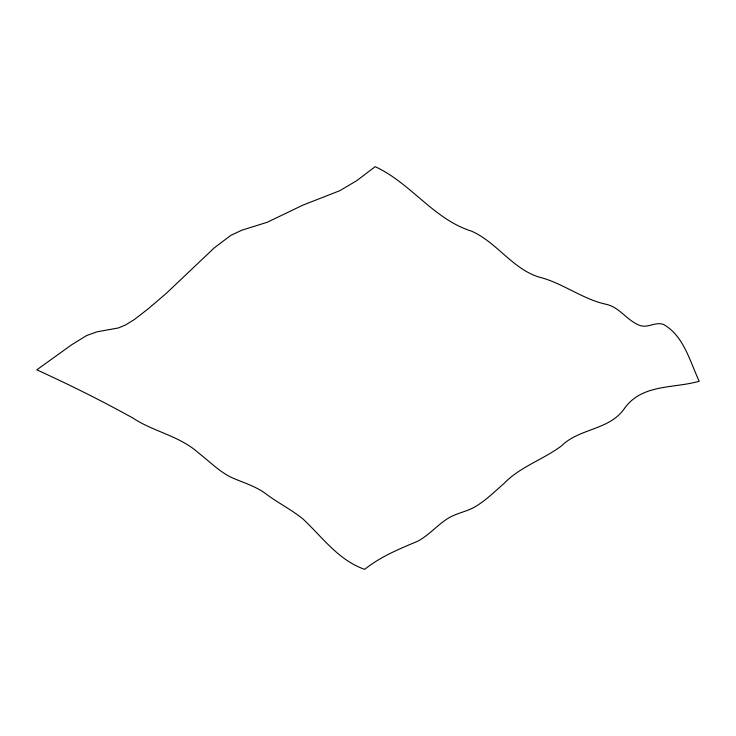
<?xml version="1.0" encoding="UTF-8"?>
<svg xmlns="http://www.w3.org/2000/svg" width="736" height="736" viewBox="0 0 736 736"><rect width="100%" height="100%" fill="white"/><g stroke="black" fill="none" stroke-linecap="round" stroke-linejoin="round"><path stroke-width="1.1" d="M624.524 408.37C609.38 430.422 579.582 427.975 561.375 445.979C542.901 459.761 519.993 466.744 503.746 483.727C494.813 491.464 486.34 499.891 476.22 506.11C467.572 511.529 457.12 512.918 448.362 518.126C437.377 524.915 429.042 535.33 417.496 541.319C399.105 549.038 380.42 556.683 364.706 569.342C338.496 560.317 322.359 537.114 302.984 518.99C291.447 509.634 278.052 502.955 266.165 494.049C255.585 485.981 242.641 482.54 230.718 477.121C218.702 471.04 209.236 461.214 198.674 453.072C179.722 435.887 153.603 431.82 132.728 417.938C101.467 400.632 69.331 384.652 36.8 369.831L71.622 344.798L86.59 335.57L96.894 331.853L118.57 327.916L125.552 324.962L134.338 319.553L148.552 308.54L166.557 293.112L214.231 247.903L230.791 235.4L241.794 230.212L267.223 222.272L302.901 205.132L339.885 190.661L357.015 180.495L375.158 166.658C410.854 183.034 433.504 219.254 471.675 231.214C496.671 242.319 511.906 268.198 538.43 276.911C562.516 282.734 582.176 299.175 606.363 304.336C620.154 307.446 627.56 321.439 640.679 325.708C648.49 328.026 656.07 321.264 663.835 324.631C683.919 336.214 689.972 361.578 699.2 381.248C673.56 388.636 642.068 383.75 624.524 408.37"/></g></svg>
